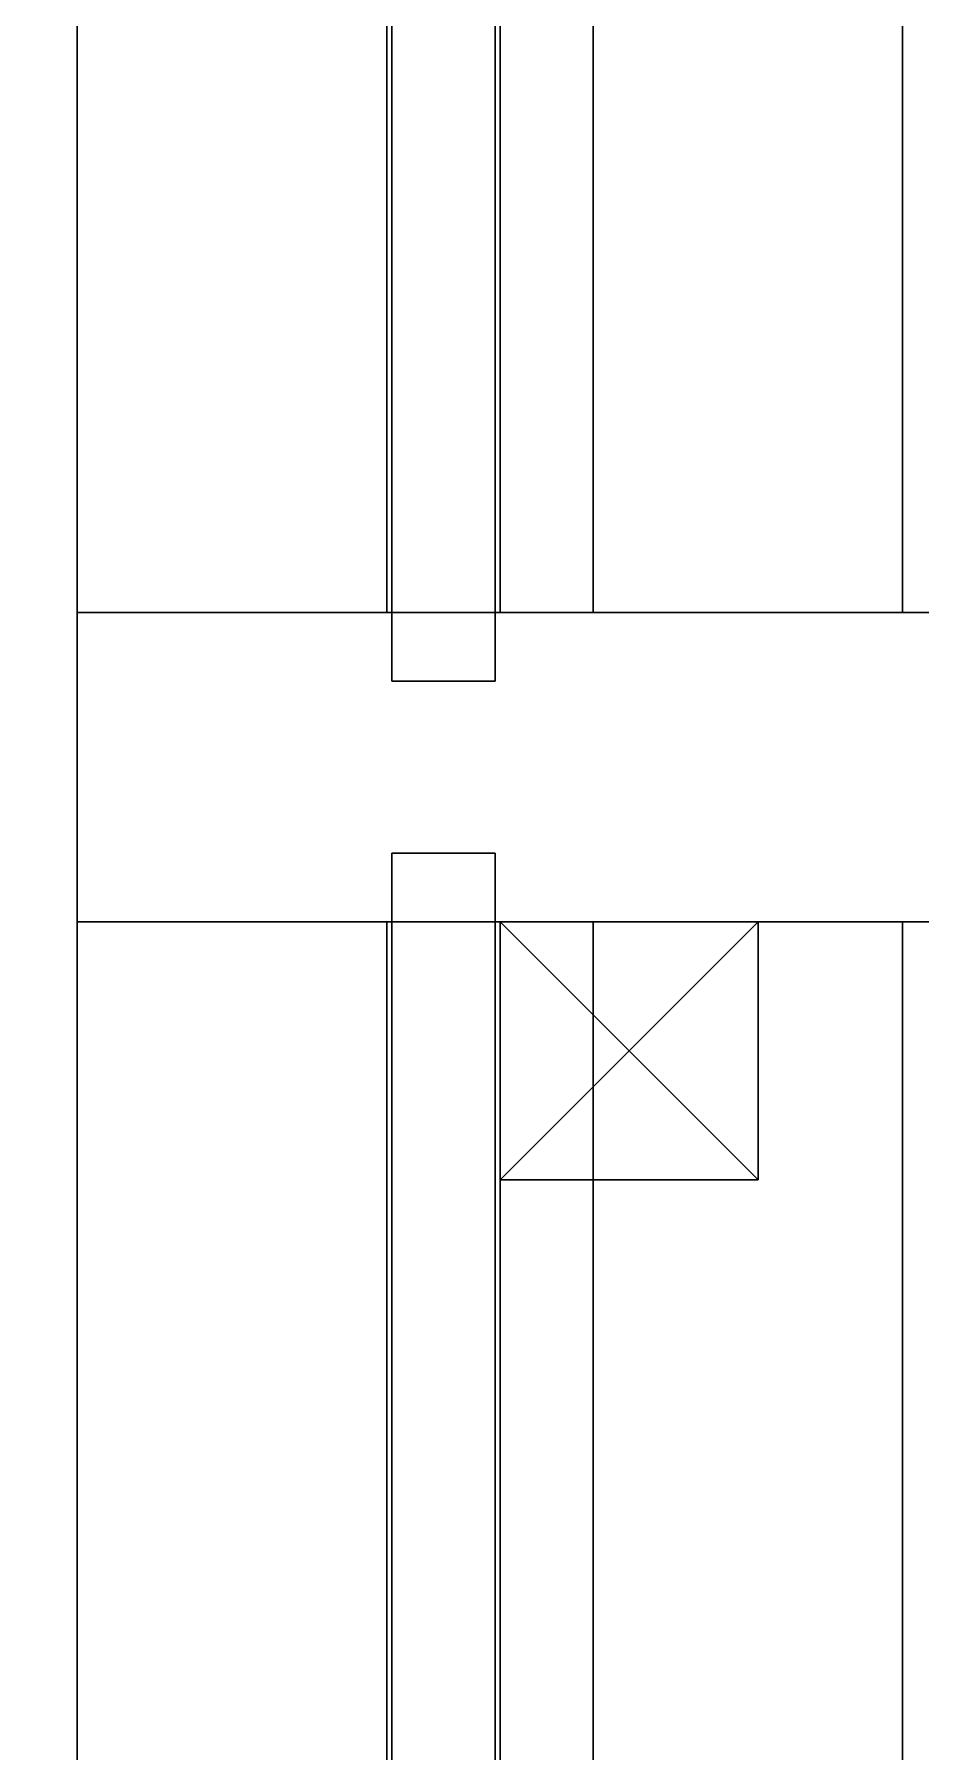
# Model space of a CAD drawing. Extents: x 0 to 4956, y -4930 to 0.
# Drawn here: x 117.5 to 169.1, y -1044.3 to -944.4 of the extents above; entities that cross this region are included whole.
import ezdxf

# ---------------------------------------------------------------- set-up
doc = ezdxf.new("R2010")
doc.units = 0
for name, color, linetype in [('LAYER0', 7, 'CONTINUOUS'), ('LAYER147', 7, 'CONTINUOUS'), ('LAYER150', 7, 'CONTINUOUS'), ('LAYER151', 7, 'CONTINUOUS'), ('LAYER158', 7, 'CONTINUOUS'), ('LAYER159', 7, 'CONTINUOUS'), ('LAYER160', 7, 'CONTINUOUS'), ('LAYER161', 7, 'CONTINUOUS'), ('LAYER165', 7, 'CONTINUOUS'), ('LAYER166', 7, 'CONTINUOUS'), ('LAYER169', 7, 'CONTINUOUS'), ('LAYER170', 7, 'CONTINUOUS'), ('LAYER171', 7, 'CONTINUOUS'), ('LAYER172', 7, 'CONTINUOUS'), ('LAYER174', 7, 'CONTINUOUS'), ('LAYER188', 7, 'CONTINUOUS'), ('LAYER198', 253, 'CONTINUOUS'), ('LAYER199', 253, 'CONTINUOUS'), ('LAYER200', 253, 'CONTINUOUS'), ('LAYER201', 253, 'CONTINUOUS'), ('LAYER258', 7, 'CONTINUOUS'), ('LAYER268', 253, 'CONTINUOUS'), ('LAYER269', 253, 'CONTINUOUS'), ('LAYER270', 253, 'CONTINUOUS'), ('LAYER271', 253, 'CONTINUOUS'), ('LAYER272', 7, 'CONTINUOUS'), ('LAYER286', 7, 'CONTINUOUS'), ('LAYER300', 7, 'CONTINUOUS'), ('LAYER314', 7, 'CONTINUOUS'), ('LAYER324', 253, 'CONTINUOUS'), ('LAYER325', 253, 'CONTINUOUS'), ('LAYER326', 253, 'CONTINUOUS'), ('LAYER327', 253, 'CONTINUOUS'), ('LAYER328', 7, 'CONTINUOUS'), ('LAYER338', 253, 'CONTINUOUS'), ('LAYER339', 253, 'CONTINUOUS'), ('LAYER340', 253, 'CONTINUOUS'), ('LAYER341', 253, 'CONTINUOUS')]:
    doc.layers.add(name, color=color, linetype=linetype)

msp = doc.modelspace()

# ---------------------------------------------------------------- linework, layer by layer
at = {"layer": 'LAYER0', "invisible_edges": 1}
for points in [[(4956, 0), (0, -4930), (0, 0), (4956, 0)], [(4956, -4930, 5), (0, 0, 5), (0, -4930, 5), (4956, -4930, 5)], [(0, 0, 5), (4956, -4930, 5), (4956, 0, 5), (0, 0, 5)], [(0, -4930), (4956, 0), (4956, -4930), (0, -4930)]]:
    msp.add_3dface(points, dxfattribs=at)
at = {"layer": 'LAYER147', "invisible_edges": 1}
for points in [[(120, -978, 2545), (670, -978, 5), (120, -978, 5), (120, -978, 2545)], [(670, -978, 5), (120, -978, 2545), (670, -978, 2545), (670, -978, 5)], [(120, -996, 5), (670, -978, 5), (670, -996, 5), (120, -996, 5)], [(670, -978, 5), (120, -996, 5), (120, -978, 5), (670, -978, 5)], [(120, -978, 2545), (670, -996, 2545), (670, -978, 2545), (120, -978, 2545)], [(670, -996, 2545), (120, -978, 2545), (120, -996, 2545), (670, -996, 2545)], [(120, -996, 5), (120, -978, 2545), (120, -978, 5), (120, -996, 5)], [(120, -978, 2545), (120, -996, 5), (120, -996, 2545), (120, -978, 2545)], [(670, -996, 2545), (120, -996, 5), (670, -996, 5), (670, -996, 2545)], [(120, -996, 5), (670, -996, 2545), (120, -996, 2545), (120, -996, 5)]]:
    msp.add_3dface(points, dxfattribs=at)
at = {"layer": 'LAYER150', "invisible_edges": 1}
for points in [[(120, -996, 85), (670, -1776, 85), (120, -1776, 85), (120, -996, 85)], [(670, -1776, 85), (120, -996, 85), (670, -996, 85), (670, -1776, 85)], [(120, -996, 85), (670, -996, 103), (670, -996, 85), (120, -996, 85)], [(670, -996, 103), (120, -996, 85), (120, -996, 103), (670, -996, 103)], [(120, -1776, 103), (120, -996, 85), (120, -1776, 85), (120, -1776, 103)], [(120, -996, 85), (120, -1776, 103), (120, -996, 103), (120, -996, 85)], [(670, -996, 103), (120, -1776, 103), (670, -1776, 103), (670, -996, 103)], [(120, -1776, 103), (670, -996, 103), (120, -996, 103), (120, -1776, 103)]]:
    msp.add_3dface(points, dxfattribs=at)
at = {"layer": 'LAYER151', "invisible_edges": 1}
for points in [[(120, -588, 85), (670, -978, 85), (120, -978, 85), (120, -588, 85)], [(670, -978, 85), (120, -588, 85), (670, -588, 85), (670, -978, 85)], [(120, -978, 103), (120, -588, 85), (120, -978, 85), (120, -978, 103)], [(120, -588, 85), (120, -978, 103), (120, -588, 103), (120, -588, 85)], [(670, -588, 103), (120, -978, 103), (670, -978, 103), (670, -588, 103)], [(120, -978, 103), (670, -588, 103), (120, -588, 103), (120, -978, 103)], [(120, -978, 103), (670, -978, 85), (670, -978, 103), (120, -978, 103)], [(670, -978, 85), (120, -978, 103), (120, -978, 85), (670, -978, 85)]]:
    msp.add_3dface(points, dxfattribs=at)
at = {"layer": 'LAYER158', "invisible_edges": 1}
for points in [[(150, -996, 85), (150, -1776, 5), (150, -1776, 85), (150, -996, 85)], [(150, -1776, 5), (150, -996, 85), (150, -996, 5), (150, -1776, 5)], [(168, -996, 5), (150, -1776, 5), (150, -996, 5), (168, -996, 5)], [(150, -1776, 5), (168, -996, 5), (168, -1776, 5), (150, -1776, 5)], [(150, -996, 85), (168, -996, 5), (150, -996, 5), (150, -996, 85)], [(168, -996, 5), (150, -996, 85), (168, -996, 85), (168, -996, 5)], [(168, -1776, 85), (150, -996, 85), (150, -1776, 85), (168, -1776, 85)], [(150, -996, 85), (168, -1776, 85), (168, -996, 85), (150, -996, 85)], [(168, -996, 5), (168, -1776, 85), (168, -1776, 5), (168, -996, 5)], [(168, -1776, 85), (168, -996, 5), (168, -996, 85), (168, -1776, 85)]]:
    msp.add_3dface(points, dxfattribs=at)
at = {"layer": 'LAYER159', "invisible_edges": 1}
for points in [[(150, -588, 85), (150, -978, 5), (150, -978, 85), (150, -588, 85)], [(150, -978, 5), (150, -588, 85), (150, -588, 5), (150, -978, 5)], [(168, -588, 5), (150, -978, 5), (150, -588, 5), (168, -588, 5)], [(150, -978, 5), (168, -588, 5), (168, -978, 5), (150, -978, 5)], [(168, -978, 85), (150, -588, 85), (150, -978, 85), (168, -978, 85)], [(150, -588, 85), (168, -978, 85), (168, -588, 85), (150, -588, 85)], [(168, -588, 5), (168, -978, 85), (168, -978, 5), (168, -588, 5)], [(168, -978, 85), (168, -588, 5), (168, -588, 85), (168, -978, 85)], [(168, -978, 85), (150, -978, 5), (168, -978, 5), (168, -978, 85)], [(150, -978, 5), (168, -978, 85), (150, -978, 85), (150, -978, 5)]]:
    msp.add_3dface(points, dxfattribs=at)
at = {"layer": 'LAYER160', "invisible_edges": 1}
for points in [[(120, -978, 2544), (670, -588, 2544), (120, -588, 2544), (120, -978, 2544)], [(670, -588, 2544), (120, -978, 2544), (670, -978, 2544), (670, -588, 2544)], [(120, -588, 2526), (120, -978, 2544), (120, -588, 2544), (120, -588, 2526)], [(120, -978, 2544), (120, -588, 2526), (120, -978, 2526), (120, -978, 2544)], [(670, -978, 2526), (120, -588, 2526), (670, -588, 2526), (670, -978, 2526)], [(120, -588, 2526), (670, -978, 2526), (120, -978, 2526), (120, -588, 2526)], [(120, -978, 2544), (670, -978, 2526), (670, -978, 2544), (120, -978, 2544)], [(670, -978, 2526), (120, -978, 2544), (120, -978, 2526), (670, -978, 2526)]]:
    msp.add_3dface(points, dxfattribs=at)
at = {"layer": 'LAYER161', "invisible_edges": 1}
for points in [[(120, -1776, 2544), (670, -996, 2544), (120, -996, 2544), (120, -1776, 2544)], [(670, -996, 2544), (120, -1776, 2544), (670, -1776, 2544), (670, -996, 2544)], [(120, -996, 2526), (670, -996, 2544), (670, -996, 2526), (120, -996, 2526)], [(670, -996, 2544), (120, -996, 2526), (120, -996, 2544), (670, -996, 2544)], [(120, -996, 2526), (120, -1776, 2544), (120, -996, 2544), (120, -996, 2526)], [(120, -1776, 2544), (120, -996, 2526), (120, -1776, 2526), (120, -1776, 2544)], [(670, -1776, 2526), (120, -996, 2526), (670, -996, 2526), (670, -1776, 2526)], [(120, -996, 2526), (670, -1776, 2526), (120, -1776, 2526), (120, -996, 2526)]]:
    msp.add_3dface(points, dxfattribs=at)
at = {"layer": 'LAYER165', "invisible_edges": 1}
for points in [[(138.3, -992, 99), (144.3, -1780, 99), (138.3, -1780, 99), (138.3, -992, 99)], [(144.3, -1780, 99), (138.3, -992, 99), (144.3, -992, 99), (144.3, -1780, 99)], [(144.3, -992, 2530), (138.3, -1780, 2530), (144.3, -1780, 2530), (144.3, -992, 2530)], [(138.3, -1780, 2530), (144.3, -992, 2530), (138.3, -992, 2530), (138.3, -1780, 2530)], [(138.3, -992, 99), (144.3, -992, 2530), (144.3, -992, 99), (138.3, -992, 99)], [(144.3, -992, 2530), (138.3, -992, 99), (138.3, -992, 2530), (144.3, -992, 2530)], [(138.3, -1780, 2530), (138.3, -992, 99), (138.3, -1780, 99), (138.3, -1780, 2530)], [(138.3, -992, 99), (138.3, -1780, 2530), (138.3, -992, 2530), (138.3, -992, 99)], [(144.3, -992, 2530), (144.3, -1780, 99), (144.3, -992, 99), (144.3, -992, 2530)], [(144.3, -1780, 99), (144.3, -992, 2530), (144.3, -1780, 2530), (144.3, -1780, 99)]]:
    msp.add_3dface(points, dxfattribs=at)
at = {"layer": 'LAYER166', "invisible_edges": 1}
for points in [[(138.3, -584, 99), (144.3, -982, 99), (138.3, -982, 99), (138.3, -584, 99)], [(144.3, -982, 99), (138.3, -584, 99), (144.3, -584, 99), (144.3, -982, 99)], [(144.3, -584, 2530), (138.3, -982, 2530), (144.3, -982, 2530), (144.3, -584, 2530)], [(138.3, -982, 2530), (144.3, -584, 2530), (138.3, -584, 2530), (138.3, -982, 2530)], [(138.3, -982, 2530), (138.3, -584, 99), (138.3, -982, 99), (138.3, -982, 2530)], [(138.3, -584, 99), (138.3, -982, 2530), (138.3, -584, 2530), (138.3, -584, 99)], [(144.3, -584, 2530), (144.3, -982, 99), (144.3, -584, 99), (144.3, -584, 2530)], [(144.3, -982, 99), (144.3, -584, 2530), (144.3, -982, 2530), (144.3, -982, 99)], [(138.3, -982, 2530), (144.3, -982, 99), (144.3, -982, 2530), (138.3, -982, 2530)], [(144.3, -982, 99), (138.3, -982, 2530), (138.3, -982, 99), (144.3, -982, 99)]]:
    msp.add_3dface(points, dxfattribs=at)
at = {"layer": 'LAYER169', "invisible_edges": 1}
for points in [[(120, -996, 1374.5), (120, -1776, 1254.5), (120, -1776, 1374.5), (120, -996, 1374.5)], [(120, -1776, 1254.5), (120, -996, 1374.5), (120, -996, 1254.5), (120, -1776, 1254.5)], [(138, -996, 1254.5), (120, -1776, 1254.5), (120, -996, 1254.5), (138, -996, 1254.5)], [(120, -1776, 1254.5), (138, -996, 1254.5), (138, -1776, 1254.5), (120, -1776, 1254.5)], [(120, -996, 1374.5), (138, -996, 1254.5), (120, -996, 1254.5), (120, -996, 1374.5)], [(138, -996, 1254.5), (120, -996, 1374.5), (138, -996, 1374.5), (138, -996, 1254.5)], [(138, -1776, 1374.5), (120, -996, 1374.5), (120, -1776, 1374.5), (138, -1776, 1374.5)], [(120, -996, 1374.5), (138, -1776, 1374.5), (138, -996, 1374.5), (120, -996, 1374.5)], [(138, -996, 1254.5), (138, -1776, 1374.5), (138, -1776, 1254.5), (138, -996, 1254.5)], [(138, -1776, 1374.5), (138, -996, 1254.5), (138, -996, 1374.5), (138, -1776, 1374.5)]]:
    msp.add_3dface(points, dxfattribs=at)
at = {"layer": 'LAYER170', "invisible_edges": 1}
for points in [[(120, -588, 1374.5), (120, -978, 1254.5), (120, -978, 1374.5), (120, -588, 1374.5)], [(120, -978, 1254.5), (120, -588, 1374.5), (120, -588, 1254.5), (120, -978, 1254.5)], [(138, -588, 1254.5), (120, -978, 1254.5), (120, -588, 1254.5), (138, -588, 1254.5)], [(120, -978, 1254.5), (138, -588, 1254.5), (138, -978, 1254.5), (120, -978, 1254.5)], [(138, -978, 1374.5), (120, -588, 1374.5), (120, -978, 1374.5), (138, -978, 1374.5)], [(120, -588, 1374.5), (138, -978, 1374.5), (138, -588, 1374.5), (120, -588, 1374.5)], [(138, -588, 1254.5), (138, -978, 1374.5), (138, -978, 1254.5), (138, -588, 1254.5)], [(138, -978, 1374.5), (138, -588, 1254.5), (138, -588, 1374.5), (138, -978, 1374.5)], [(138, -978, 1374.5), (120, -978, 1254.5), (138, -978, 1254.5), (138, -978, 1374.5)], [(120, -978, 1254.5), (138, -978, 1374.5), (120, -978, 1374.5), (120, -978, 1254.5)]]:
    msp.add_3dface(points, dxfattribs=at)
at = {"layer": 'LAYER171', "invisible_edges": 1}
for points in [[(144.6, -1776, 1989), (610, -996, 1989), (144.6, -996, 1989), (144.6, -1776, 1989)], [(610, -996, 1989), (144.6, -1776, 1989), (610, -1776, 1989), (610, -996, 1989)], [(144.6, -996, 1971), (610, -996, 1989), (610, -996, 1971), (144.6, -996, 1971)], [(610, -996, 1989), (144.6, -996, 1971), (144.6, -996, 1989), (610, -996, 1989)], [(144.6, -996, 1971), (144.6, -1776, 1989), (144.6, -996, 1989), (144.6, -996, 1971)], [(144.6, -1776, 1989), (144.6, -996, 1971), (144.6, -1776, 1971), (144.6, -1776, 1989)], [(610, -1776, 1971), (144.6, -996, 1971), (610, -996, 1971), (610, -1776, 1971)], [(144.6, -996, 1971), (610, -1776, 1971), (144.6, -1776, 1971), (144.6, -996, 1971)]]:
    msp.add_3dface(points, dxfattribs=at)
at = {"layer": 'LAYER172', "invisible_edges": 1}
for points in [[(144.6, -978, 1989), (610, -588, 1989), (144.6, -588, 1989), (144.6, -978, 1989)], [(610, -588, 1989), (144.6, -978, 1989), (610, -978, 1989), (610, -588, 1989)], [(144.6, -588, 1971), (144.6, -978, 1989), (144.6, -588, 1989), (144.6, -588, 1971)], [(144.6, -978, 1989), (144.6, -588, 1971), (144.6, -978, 1971), (144.6, -978, 1989)], [(610, -978, 1971), (144.6, -588, 1971), (610, -588, 1971), (610, -978, 1971)], [(144.6, -588, 1971), (610, -978, 1971), (144.6, -978, 1971), (144.6, -588, 1971)], [(144.6, -978, 1989), (610, -978, 1971), (610, -978, 1989), (144.6, -978, 1989)], [(610, -978, 1971), (144.6, -978, 1989), (144.6, -978, 1971), (610, -978, 1971)]]:
    msp.add_3dface(points, dxfattribs=at)
at = {"layer": 'LAYER174', "invisible_edges": 1}
for points in [[(144.6, -978, 871), (610, -588, 871), (144.6, -588, 871), (144.6, -978, 871)], [(610, -588, 871), (144.6, -978, 871), (610, -978, 871), (610, -588, 871)], [(144.6, -588, 853), (144.6, -978, 871), (144.6, -588, 871), (144.6, -588, 853)], [(144.6, -978, 871), (144.6, -588, 853), (144.6, -978, 853), (144.6, -978, 871)], [(610, -978, 853), (144.6, -588, 853), (610, -588, 853), (610, -978, 853)], [(144.6, -588, 853), (610, -978, 853), (144.6, -978, 853), (144.6, -588, 853)], [(144.6, -978, 871), (610, -978, 853), (610, -978, 871), (144.6, -978, 871)], [(610, -978, 853), (144.6, -978, 871), (144.6, -978, 853), (610, -978, 853)]]:
    msp.add_3dface(points, dxfattribs=at)
at = {"layer": 'LAYER188', "invisible_edges": 1}
for points in [[(144.6, -1776, 871), (610, -996, 871), (144.6, -996, 871), (144.6, -1776, 871)], [(610, -996, 871), (144.6, -1776, 871), (610, -1776, 871), (610, -996, 871)], [(144.6, -996, 853), (610, -996, 871), (610, -996, 853), (144.6, -996, 853)], [(610, -996, 871), (144.6, -996, 853), (144.6, -996, 871), (610, -996, 871)], [(144.6, -996, 853), (144.6, -1776, 871), (144.6, -996, 871), (144.6, -996, 853)], [(144.6, -1776, 871), (144.6, -996, 853), (144.6, -1776, 853), (144.6, -1776, 871)], [(610, -1776, 853), (144.6, -996, 853), (610, -996, 853), (610, -1776, 853)], [(144.6, -996, 853), (610, -1776, 853), (144.6, -1776, 853), (144.6, -996, 853)]]:
    msp.add_3dface(points, dxfattribs=at)
at = {"layer": 'LAYER198'}
for points in [[(159.6, -996, 871), (159.6, -996, 856), (144.6, -996, 871), (159.6, -996, 871)], [(144.6, -996, 871), (159.6, -996, 856), (144.6, -996, 856), (144.6, -996, 871)], [(144.6, -996, 871), (144.6, -996, 856), (144.6, -1011, 871), (144.6, -996, 871)], [(144.6, -1011, 871), (144.6, -996, 856), (144.6, -1011, 856), (144.6, -1011, 871)], [(159.6, -996, 871), (144.6, -996, 871), (159.6, -1011, 871), (159.6, -996, 871)], [(159.6, -1011, 871), (144.6, -996, 871), (144.6, -1011, 871), (159.6, -1011, 871)], [(159.6, -1011, 856), (144.6, -1011, 856), (159.6, -996, 856), (159.6, -1011, 856)], [(159.6, -996, 856), (144.6, -1011, 856), (144.6, -996, 856), (159.6, -996, 856)], [(159.6, -1011, 871), (159.6, -1011, 856), (159.6, -996, 871), (159.6, -1011, 871)], [(159.6, -996, 871), (159.6, -1011, 856), (159.6, -996, 856), (159.6, -996, 871)], [(159.6, -1011, 871), (144.6, -1011, 871), (159.6, -1011, 856), (159.6, -1011, 871)], [(159.6, -1011, 856), (144.6, -1011, 871), (144.6, -1011, 856), (159.6, -1011, 856)]]:
    msp.add_3dface(points, dxfattribs=at)
at = {"layer": 'LAYER199'}
for points in [[(159.6, -996, 871), (159.6, -996, 856), (144.6, -996, 871), (159.6, -996, 871)], [(144.6, -996, 871), (159.6, -996, 856), (144.6, -996, 856), (144.6, -996, 871)], [(144.6, -996, 871), (144.6, -996, 856), (144.6, -1011, 871), (144.6, -996, 871)], [(144.6, -1011, 871), (144.6, -996, 856), (144.6, -1011, 856), (144.6, -1011, 871)], [(159.6, -996, 871), (144.6, -996, 871), (159.6, -1011, 871), (159.6, -996, 871)], [(159.6, -1011, 871), (144.6, -996, 871), (144.6, -1011, 871), (159.6, -1011, 871)], [(159.6, -1011, 856), (144.6, -1011, 856), (159.6, -996, 856), (159.6, -1011, 856)], [(159.6, -996, 856), (144.6, -1011, 856), (144.6, -996, 856), (159.6, -996, 856)], [(159.6, -1011, 871), (159.6, -1011, 856), (159.6, -996, 871), (159.6, -1011, 871)], [(159.6, -996, 871), (159.6, -1011, 856), (159.6, -996, 856), (159.6, -996, 871)], [(159.6, -1011, 871), (144.6, -1011, 871), (159.6, -1011, 856), (159.6, -1011, 871)], [(159.6, -1011, 856), (144.6, -1011, 871), (144.6, -1011, 856), (159.6, -1011, 856)]]:
    msp.add_3dface(points, dxfattribs=at)
at = {"layer": 'LAYER200'}
for points in [[(159.6, -996, 871), (159.6, -996, 856), (144.6, -996, 871), (159.6, -996, 871)], [(144.6, -996, 871), (159.6, -996, 856), (144.6, -996, 856), (144.6, -996, 871)], [(144.6, -996, 871), (144.6, -996, 856), (144.6, -1011, 871), (144.6, -996, 871)], [(144.6, -1011, 871), (144.6, -996, 856), (144.6, -1011, 856), (144.6, -1011, 871)], [(159.6, -996, 871), (144.6, -996, 871), (159.6, -1011, 871), (159.6, -996, 871)], [(159.6, -1011, 871), (144.6, -996, 871), (144.6, -1011, 871), (159.6, -1011, 871)], [(159.6, -1011, 856), (144.6, -1011, 856), (159.6, -996, 856), (159.6, -1011, 856)], [(159.6, -996, 856), (144.6, -1011, 856), (144.6, -996, 856), (159.6, -996, 856)], [(159.6, -1011, 871), (159.6, -1011, 856), (159.6, -996, 871), (159.6, -1011, 871)], [(159.6, -996, 871), (159.6, -1011, 856), (159.6, -996, 856), (159.6, -996, 871)], [(159.6, -1011, 871), (144.6, -1011, 871), (159.6, -1011, 856), (159.6, -1011, 871)], [(159.6, -1011, 856), (144.6, -1011, 871), (144.6, -1011, 856), (159.6, -1011, 856)]]:
    msp.add_3dface(points, dxfattribs=at)
at = {"layer": 'LAYER201'}
for points in [[(159.6, -996, 871), (159.6, -996, 856), (144.6, -996, 871), (159.6, -996, 871)], [(144.6, -996, 871), (159.6, -996, 856), (144.6, -996, 856), (144.6, -996, 871)], [(144.6, -996, 871), (144.6, -996, 856), (144.6, -1011, 871), (144.6, -996, 871)], [(144.6, -1011, 871), (144.6, -996, 856), (144.6, -1011, 856), (144.6, -1011, 871)], [(159.6, -996, 871), (144.6, -996, 871), (159.6, -1011, 871), (159.6, -996, 871)], [(159.6, -1011, 871), (144.6, -996, 871), (144.6, -1011, 871), (159.6, -1011, 871)], [(159.6, -1011, 856), (144.6, -1011, 856), (159.6, -996, 856), (159.6, -1011, 856)], [(159.6, -996, 856), (144.6, -1011, 856), (144.6, -996, 856), (159.6, -996, 856)], [(159.6, -1011, 871), (159.6, -1011, 856), (159.6, -996, 871), (159.6, -1011, 871)], [(159.6, -996, 871), (159.6, -1011, 856), (159.6, -996, 856), (159.6, -996, 871)], [(159.6, -1011, 871), (144.6, -1011, 871), (159.6, -1011, 856), (159.6, -1011, 871)], [(159.6, -1011, 856), (144.6, -1011, 871), (144.6, -1011, 856), (159.6, -1011, 856)]]:
    msp.add_3dface(points, dxfattribs=at)
at = {"layer": 'LAYER258', "invisible_edges": 1}
for points in [[(144.6, -1776, 487), (610, -996, 487), (144.6, -996, 487), (144.6, -1776, 487)], [(610, -996, 487), (144.6, -1776, 487), (610, -1776, 487), (610, -996, 487)], [(144.6, -996, 469), (610, -996, 487), (610, -996, 469), (144.6, -996, 469)], [(610, -996, 487), (144.6, -996, 469), (144.6, -996, 487), (610, -996, 487)], [(144.6, -996, 469), (144.6, -1776, 487), (144.6, -996, 487), (144.6, -996, 469)], [(144.6, -1776, 487), (144.6, -996, 469), (144.6, -1776, 469), (144.6, -1776, 487)], [(610, -1776, 469), (144.6, -996, 469), (610, -996, 469), (610, -1776, 469)], [(144.6, -996, 469), (610, -1776, 469), (144.6, -1776, 469), (144.6, -996, 469)]]:
    msp.add_3dface(points, dxfattribs=at)
at = {"layer": 'LAYER268'}
for points in [[(159.6, -996, 487), (159.6, -996, 472), (144.6, -996, 487), (159.6, -996, 487)], [(144.6, -996, 487), (159.6, -996, 472), (144.6, -996, 472), (144.6, -996, 487)], [(144.6, -996, 487), (144.6, -996, 472), (144.6, -1011, 487), (144.6, -996, 487)], [(144.6, -1011, 487), (144.6, -996, 472), (144.6, -1011, 472), (144.6, -1011, 487)], [(159.6, -996, 487), (144.6, -996, 487), (159.6, -1011, 487), (159.6, -996, 487)], [(159.6, -1011, 487), (144.6, -996, 487), (144.6, -1011, 487), (159.6, -1011, 487)], [(159.6, -1011, 472), (144.6, -1011, 472), (159.6, -996, 472), (159.6, -1011, 472)], [(159.6, -996, 472), (144.6, -1011, 472), (144.6, -996, 472), (159.6, -996, 472)], [(159.6, -1011, 487), (159.6, -1011, 472), (159.6, -996, 487), (159.6, -1011, 487)], [(159.6, -996, 487), (159.6, -1011, 472), (159.6, -996, 472), (159.6, -996, 487)], [(159.6, -1011, 487), (144.6, -1011, 487), (159.6, -1011, 472), (159.6, -1011, 487)], [(159.6, -1011, 472), (144.6, -1011, 487), (144.6, -1011, 472), (159.6, -1011, 472)]]:
    msp.add_3dface(points, dxfattribs=at)
at = {"layer": 'LAYER269'}
for points in [[(159.6, -996, 487), (159.6, -996, 472), (144.6, -996, 487), (159.6, -996, 487)], [(144.6, -996, 487), (159.6, -996, 472), (144.6, -996, 472), (144.6, -996, 487)], [(144.6, -996, 487), (144.6, -996, 472), (144.6, -1011, 487), (144.6, -996, 487)], [(144.6, -1011, 487), (144.6, -996, 472), (144.6, -1011, 472), (144.6, -1011, 487)], [(159.6, -996, 487), (144.6, -996, 487), (159.6, -1011, 487), (159.6, -996, 487)], [(159.6, -1011, 487), (144.6, -996, 487), (144.6, -1011, 487), (159.6, -1011, 487)], [(159.6, -1011, 472), (144.6, -1011, 472), (159.6, -996, 472), (159.6, -1011, 472)], [(159.6, -996, 472), (144.6, -1011, 472), (144.6, -996, 472), (159.6, -996, 472)], [(159.6, -1011, 487), (159.6, -1011, 472), (159.6, -996, 487), (159.6, -1011, 487)], [(159.6, -996, 487), (159.6, -1011, 472), (159.6, -996, 472), (159.6, -996, 487)], [(159.6, -1011, 487), (144.6, -1011, 487), (159.6, -1011, 472), (159.6, -1011, 487)], [(159.6, -1011, 472), (144.6, -1011, 487), (144.6, -1011, 472), (159.6, -1011, 472)]]:
    msp.add_3dface(points, dxfattribs=at)
at = {"layer": 'LAYER270'}
for points in [[(159.6, -996, 487), (159.6, -996, 472), (144.6, -996, 487), (159.6, -996, 487)], [(144.6, -996, 487), (159.6, -996, 472), (144.6, -996, 472), (144.6, -996, 487)], [(144.6, -996, 487), (144.6, -996, 472), (144.6, -1011, 487), (144.6, -996, 487)], [(144.6, -1011, 487), (144.6, -996, 472), (144.6, -1011, 472), (144.6, -1011, 487)], [(159.6, -996, 487), (144.6, -996, 487), (159.6, -1011, 487), (159.6, -996, 487)], [(159.6, -1011, 487), (144.6, -996, 487), (144.6, -1011, 487), (159.6, -1011, 487)], [(159.6, -1011, 472), (144.6, -1011, 472), (159.6, -996, 472), (159.6, -1011, 472)], [(159.6, -996, 472), (144.6, -1011, 472), (144.6, -996, 472), (159.6, -996, 472)], [(159.6, -1011, 487), (159.6, -1011, 472), (159.6, -996, 487), (159.6, -1011, 487)], [(159.6, -996, 487), (159.6, -1011, 472), (159.6, -996, 472), (159.6, -996, 487)], [(159.6, -1011, 487), (144.6, -1011, 487), (159.6, -1011, 472), (159.6, -1011, 487)], [(159.6, -1011, 472), (144.6, -1011, 487), (144.6, -1011, 472), (159.6, -1011, 472)]]:
    msp.add_3dface(points, dxfattribs=at)
at = {"layer": 'LAYER271'}
for points in [[(159.6, -996, 487), (159.6, -996, 472), (144.6, -996, 487), (159.6, -996, 487)], [(144.6, -996, 487), (159.6, -996, 472), (144.6, -996, 472), (144.6, -996, 487)], [(144.6, -996, 487), (144.6, -996, 472), (144.6, -1011, 487), (144.6, -996, 487)], [(144.6, -1011, 487), (144.6, -996, 472), (144.6, -1011, 472), (144.6, -1011, 487)], [(159.6, -996, 487), (144.6, -996, 487), (159.6, -1011, 487), (159.6, -996, 487)], [(159.6, -1011, 487), (144.6, -996, 487), (144.6, -1011, 487), (159.6, -1011, 487)], [(159.6, -1011, 472), (144.6, -1011, 472), (159.6, -996, 472), (159.6, -1011, 472)], [(159.6, -996, 472), (144.6, -1011, 472), (144.6, -996, 472), (159.6, -996, 472)], [(159.6, -1011, 487), (159.6, -1011, 472), (159.6, -996, 487), (159.6, -1011, 487)], [(159.6, -996, 487), (159.6, -1011, 472), (159.6, -996, 472), (159.6, -996, 487)], [(159.6, -1011, 487), (144.6, -1011, 487), (159.6, -1011, 472), (159.6, -1011, 487)], [(159.6, -1011, 472), (144.6, -1011, 487), (144.6, -1011, 472), (159.6, -1011, 472)]]:
    msp.add_3dface(points, dxfattribs=at)
at = {"layer": 'LAYER272', "invisible_edges": 1}
for points in [[(144.6, -978, 487), (610, -588, 487), (144.6, -588, 487), (144.6, -978, 487)], [(610, -588, 487), (144.6, -978, 487), (610, -978, 487), (610, -588, 487)], [(144.6, -588, 469), (144.6, -978, 487), (144.6, -588, 487), (144.6, -588, 469)], [(144.6, -978, 487), (144.6, -588, 469), (144.6, -978, 469), (144.6, -978, 487)], [(610, -978, 469), (144.6, -588, 469), (610, -588, 469), (610, -978, 469)], [(144.6, -588, 469), (610, -978, 469), (144.6, -978, 469), (144.6, -588, 469)], [(144.6, -978, 487), (610, -978, 469), (610, -978, 487), (144.6, -978, 487)], [(610, -978, 469), (144.6, -978, 487), (144.6, -978, 469), (610, -978, 469)]]:
    msp.add_3dface(points, dxfattribs=at)
at = {"layer": 'LAYER286', "invisible_edges": 1}
for points in [[(144.6, -978, 1245), (610, -588, 1245), (144.6, -588, 1245), (144.6, -978, 1245)], [(610, -588, 1245), (144.6, -978, 1245), (610, -978, 1245), (610, -588, 1245)], [(144.6, -588, 1227), (144.6, -978, 1245), (144.6, -588, 1245), (144.6, -588, 1227)], [(144.6, -978, 1245), (144.6, -588, 1227), (144.6, -978, 1227), (144.6, -978, 1245)], [(610, -978, 1227), (144.6, -588, 1227), (610, -588, 1227), (610, -978, 1227)], [(144.6, -588, 1227), (610, -978, 1227), (144.6, -978, 1227), (144.6, -588, 1227)], [(144.6, -978, 1245), (610, -978, 1227), (610, -978, 1245), (144.6, -978, 1245)], [(610, -978, 1227), (144.6, -978, 1245), (144.6, -978, 1227), (610, -978, 1227)]]:
    msp.add_3dface(points, dxfattribs=at)
at = {"layer": 'LAYER300', "invisible_edges": 1}
for points in [[(144.6, -978, 1617), (610, -588, 1617), (144.6, -588, 1617), (144.6, -978, 1617)], [(610, -588, 1617), (144.6, -978, 1617), (610, -978, 1617), (610, -588, 1617)], [(144.6, -588, 1599), (144.6, -978, 1617), (144.6, -588, 1617), (144.6, -588, 1599)], [(144.6, -978, 1617), (144.6, -588, 1599), (144.6, -978, 1599), (144.6, -978, 1617)], [(610, -978, 1599), (144.6, -588, 1599), (610, -588, 1599), (610, -978, 1599)], [(144.6, -588, 1599), (610, -978, 1599), (144.6, -978, 1599), (144.6, -588, 1599)], [(144.6, -978, 1617), (610, -978, 1599), (610, -978, 1617), (144.6, -978, 1617)], [(610, -978, 1599), (144.6, -978, 1617), (144.6, -978, 1599), (610, -978, 1599)]]:
    msp.add_3dface(points, dxfattribs=at)
at = {"layer": 'LAYER314', "invisible_edges": 1}
for points in [[(144.6, -1776, 1245), (610, -996, 1245), (144.6, -996, 1245), (144.6, -1776, 1245)], [(610, -996, 1245), (144.6, -1776, 1245), (610, -1776, 1245), (610, -996, 1245)], [(144.6, -996, 1227), (610, -996, 1245), (610, -996, 1227), (144.6, -996, 1227)], [(610, -996, 1245), (144.6, -996, 1227), (144.6, -996, 1245), (610, -996, 1245)], [(144.6, -996, 1227), (144.6, -1776, 1245), (144.6, -996, 1245), (144.6, -996, 1227)], [(144.6, -1776, 1245), (144.6, -996, 1227), (144.6, -1776, 1227), (144.6, -1776, 1245)], [(610, -1776, 1227), (144.6, -996, 1227), (610, -996, 1227), (610, -1776, 1227)], [(144.6, -996, 1227), (610, -1776, 1227), (144.6, -1776, 1227), (144.6, -996, 1227)]]:
    msp.add_3dface(points, dxfattribs=at)
at = {"layer": 'LAYER324'}
for points in [[(159.6, -996, 1245), (159.6, -996, 1230), (144.6, -996, 1245), (159.6, -996, 1245)], [(144.6, -996, 1245), (159.6, -996, 1230), (144.6, -996, 1230), (144.6, -996, 1245)], [(144.6, -996, 1245), (144.6, -996, 1230), (144.6, -1011, 1245), (144.6, -996, 1245)], [(144.6, -1011, 1245), (144.6, -996, 1230), (144.6, -1011, 1230), (144.6, -1011, 1245)], [(159.6, -996, 1245), (144.6, -996, 1245), (159.6, -1011, 1245), (159.6, -996, 1245)], [(159.6, -1011, 1245), (144.6, -996, 1245), (144.6, -1011, 1245), (159.6, -1011, 1245)], [(159.6, -1011, 1230), (144.6, -1011, 1230), (159.6, -996, 1230), (159.6, -1011, 1230)], [(159.6, -996, 1230), (144.6, -1011, 1230), (144.6, -996, 1230), (159.6, -996, 1230)], [(159.6, -1011, 1245), (159.6, -1011, 1230), (159.6, -996, 1245), (159.6, -1011, 1245)], [(159.6, -996, 1245), (159.6, -1011, 1230), (159.6, -996, 1230), (159.6, -996, 1245)], [(159.6, -1011, 1245), (144.6, -1011, 1245), (159.6, -1011, 1230), (159.6, -1011, 1245)], [(159.6, -1011, 1230), (144.6, -1011, 1245), (144.6, -1011, 1230), (159.6, -1011, 1230)]]:
    msp.add_3dface(points, dxfattribs=at)
at = {"layer": 'LAYER325'}
for points in [[(159.6, -996, 1245), (159.6, -996, 1230), (144.6, -996, 1245), (159.6, -996, 1245)], [(144.6, -996, 1245), (159.6, -996, 1230), (144.6, -996, 1230), (144.6, -996, 1245)], [(144.6, -996, 1245), (144.6, -996, 1230), (144.6, -1011, 1245), (144.6, -996, 1245)], [(144.6, -1011, 1245), (144.6, -996, 1230), (144.6, -1011, 1230), (144.6, -1011, 1245)], [(159.6, -996, 1245), (144.6, -996, 1245), (159.6, -1011, 1245), (159.6, -996, 1245)], [(159.6, -1011, 1245), (144.6, -996, 1245), (144.6, -1011, 1245), (159.6, -1011, 1245)], [(159.6, -1011, 1230), (144.6, -1011, 1230), (159.6, -996, 1230), (159.6, -1011, 1230)], [(159.6, -996, 1230), (144.6, -1011, 1230), (144.6, -996, 1230), (159.6, -996, 1230)], [(159.6, -1011, 1245), (159.6, -1011, 1230), (159.6, -996, 1245), (159.6, -1011, 1245)], [(159.6, -996, 1245), (159.6, -1011, 1230), (159.6, -996, 1230), (159.6, -996, 1245)], [(159.6, -1011, 1245), (144.6, -1011, 1245), (159.6, -1011, 1230), (159.6, -1011, 1245)], [(159.6, -1011, 1230), (144.6, -1011, 1245), (144.6, -1011, 1230), (159.6, -1011, 1230)]]:
    msp.add_3dface(points, dxfattribs=at)
at = {"layer": 'LAYER326'}
for points in [[(159.6, -996, 1245), (159.6, -996, 1230), (144.6, -996, 1245), (159.6, -996, 1245)], [(144.6, -996, 1245), (159.6, -996, 1230), (144.6, -996, 1230), (144.6, -996, 1245)], [(144.6, -996, 1245), (144.6, -996, 1230), (144.6, -1011, 1245), (144.6, -996, 1245)], [(144.6, -1011, 1245), (144.6, -996, 1230), (144.6, -1011, 1230), (144.6, -1011, 1245)], [(159.6, -996, 1245), (144.6, -996, 1245), (159.6, -1011, 1245), (159.6, -996, 1245)], [(159.6, -1011, 1245), (144.6, -996, 1245), (144.6, -1011, 1245), (159.6, -1011, 1245)], [(159.6, -1011, 1230), (144.6, -1011, 1230), (159.6, -996, 1230), (159.6, -1011, 1230)], [(159.6, -996, 1230), (144.6, -1011, 1230), (144.6, -996, 1230), (159.6, -996, 1230)], [(159.6, -1011, 1245), (159.6, -1011, 1230), (159.6, -996, 1245), (159.6, -1011, 1245)], [(159.6, -996, 1245), (159.6, -1011, 1230), (159.6, -996, 1230), (159.6, -996, 1245)], [(159.6, -1011, 1245), (144.6, -1011, 1245), (159.6, -1011, 1230), (159.6, -1011, 1245)], [(159.6, -1011, 1230), (144.6, -1011, 1245), (144.6, -1011, 1230), (159.6, -1011, 1230)]]:
    msp.add_3dface(points, dxfattribs=at)
at = {"layer": 'LAYER327'}
for points in [[(159.6, -996, 1245), (159.6, -996, 1230), (144.6, -996, 1245), (159.6, -996, 1245)], [(144.6, -996, 1245), (159.6, -996, 1230), (144.6, -996, 1230), (144.6, -996, 1245)], [(144.6, -996, 1245), (144.6, -996, 1230), (144.6, -1011, 1245), (144.6, -996, 1245)], [(144.6, -1011, 1245), (144.6, -996, 1230), (144.6, -1011, 1230), (144.6, -1011, 1245)], [(159.6, -996, 1245), (144.6, -996, 1245), (159.6, -1011, 1245), (159.6, -996, 1245)], [(159.6, -1011, 1245), (144.6, -996, 1245), (144.6, -1011, 1245), (159.6, -1011, 1245)], [(159.6, -1011, 1230), (144.6, -1011, 1230), (159.6, -996, 1230), (159.6, -1011, 1230)], [(159.6, -996, 1230), (144.6, -1011, 1230), (144.6, -996, 1230), (159.6, -996, 1230)], [(159.6, -1011, 1245), (159.6, -1011, 1230), (159.6, -996, 1245), (159.6, -1011, 1245)], [(159.6, -996, 1245), (159.6, -1011, 1230), (159.6, -996, 1230), (159.6, -996, 1245)], [(159.6, -1011, 1245), (144.6, -1011, 1245), (159.6, -1011, 1230), (159.6, -1011, 1245)], [(159.6, -1011, 1230), (144.6, -1011, 1245), (144.6, -1011, 1230), (159.6, -1011, 1230)]]:
    msp.add_3dface(points, dxfattribs=at)
at = {"layer": 'LAYER328', "invisible_edges": 1}
for points in [[(144.6, -1776, 1617), (610, -996, 1617), (144.6, -996, 1617), (144.6, -1776, 1617)], [(610, -996, 1617), (144.6, -1776, 1617), (610, -1776, 1617), (610, -996, 1617)], [(144.6, -996, 1599), (610, -996, 1617), (610, -996, 1599), (144.6, -996, 1599)], [(610, -996, 1617), (144.6, -996, 1599), (144.6, -996, 1617), (610, -996, 1617)], [(144.6, -996, 1599), (144.6, -1776, 1617), (144.6, -996, 1617), (144.6, -996, 1599)], [(144.6, -1776, 1617), (144.6, -996, 1599), (144.6, -1776, 1599), (144.6, -1776, 1617)], [(610, -1776, 1599), (144.6, -996, 1599), (610, -996, 1599), (610, -1776, 1599)], [(144.6, -996, 1599), (610, -1776, 1599), (144.6, -1776, 1599), (144.6, -996, 1599)]]:
    msp.add_3dface(points, dxfattribs=at)
at = {"layer": 'LAYER338'}
for points in [[(159.6, -996, 1617), (159.6, -996, 1602), (144.6, -996, 1617), (159.6, -996, 1617)], [(144.6, -996, 1617), (159.6, -996, 1602), (144.6, -996, 1602), (144.6, -996, 1617)], [(144.6, -996, 1617), (144.6, -996, 1602), (144.6, -1011, 1617), (144.6, -996, 1617)], [(144.6, -1011, 1617), (144.6, -996, 1602), (144.6, -1011, 1602), (144.6, -1011, 1617)], [(159.6, -996, 1617), (144.6, -996, 1617), (159.6, -1011, 1617), (159.6, -996, 1617)], [(159.6, -1011, 1617), (144.6, -996, 1617), (144.6, -1011, 1617), (159.6, -1011, 1617)], [(159.6, -1011, 1602), (144.6, -1011, 1602), (159.6, -996, 1602), (159.6, -1011, 1602)], [(159.6, -996, 1602), (144.6, -1011, 1602), (144.6, -996, 1602), (159.6, -996, 1602)], [(159.6, -1011, 1617), (159.6, -1011, 1602), (159.6, -996, 1617), (159.6, -1011, 1617)], [(159.6, -996, 1617), (159.6, -1011, 1602), (159.6, -996, 1602), (159.6, -996, 1617)], [(159.6, -1011, 1617), (144.6, -1011, 1617), (159.6, -1011, 1602), (159.6, -1011, 1617)], [(159.6, -1011, 1602), (144.6, -1011, 1617), (144.6, -1011, 1602), (159.6, -1011, 1602)]]:
    msp.add_3dface(points, dxfattribs=at)
at = {"layer": 'LAYER339'}
for points in [[(159.6, -996, 1617), (159.6, -996, 1602), (144.6, -996, 1617), (159.6, -996, 1617)], [(144.6, -996, 1617), (159.6, -996, 1602), (144.6, -996, 1602), (144.6, -996, 1617)], [(144.6, -996, 1617), (144.6, -996, 1602), (144.6, -1011, 1617), (144.6, -996, 1617)], [(144.6, -1011, 1617), (144.6, -996, 1602), (144.6, -1011, 1602), (144.6, -1011, 1617)], [(159.6, -996, 1617), (144.6, -996, 1617), (159.6, -1011, 1617), (159.6, -996, 1617)], [(159.6, -1011, 1617), (144.6, -996, 1617), (144.6, -1011, 1617), (159.6, -1011, 1617)], [(159.6, -1011, 1602), (144.6, -1011, 1602), (159.6, -996, 1602), (159.6, -1011, 1602)], [(159.6, -996, 1602), (144.6, -1011, 1602), (144.6, -996, 1602), (159.6, -996, 1602)], [(159.6, -1011, 1617), (159.6, -1011, 1602), (159.6, -996, 1617), (159.6, -1011, 1617)], [(159.6, -996, 1617), (159.6, -1011, 1602), (159.6, -996, 1602), (159.6, -996, 1617)], [(159.6, -1011, 1617), (144.6, -1011, 1617), (159.6, -1011, 1602), (159.6, -1011, 1617)], [(159.6, -1011, 1602), (144.6, -1011, 1617), (144.6, -1011, 1602), (159.6, -1011, 1602)]]:
    msp.add_3dface(points, dxfattribs=at)
at = {"layer": 'LAYER340'}
for points in [[(159.6, -996, 1617), (159.6, -996, 1602), (144.6, -996, 1617), (159.6, -996, 1617)], [(144.6, -996, 1617), (159.6, -996, 1602), (144.6, -996, 1602), (144.6, -996, 1617)], [(144.6, -996, 1617), (144.6, -996, 1602), (144.6, -1011, 1617), (144.6, -996, 1617)], [(144.6, -1011, 1617), (144.6, -996, 1602), (144.6, -1011, 1602), (144.6, -1011, 1617)], [(159.6, -996, 1617), (144.6, -996, 1617), (159.6, -1011, 1617), (159.6, -996, 1617)], [(159.6, -1011, 1617), (144.6, -996, 1617), (144.6, -1011, 1617), (159.6, -1011, 1617)], [(159.6, -1011, 1602), (144.6, -1011, 1602), (159.6, -996, 1602), (159.6, -1011, 1602)], [(159.6, -996, 1602), (144.6, -1011, 1602), (144.6, -996, 1602), (159.6, -996, 1602)], [(159.6, -1011, 1617), (159.6, -1011, 1602), (159.6, -996, 1617), (159.6, -1011, 1617)], [(159.6, -996, 1617), (159.6, -1011, 1602), (159.6, -996, 1602), (159.6, -996, 1617)], [(159.6, -1011, 1617), (144.6, -1011, 1617), (159.6, -1011, 1602), (159.6, -1011, 1617)], [(159.6, -1011, 1602), (144.6, -1011, 1617), (144.6, -1011, 1602), (159.6, -1011, 1602)]]:
    msp.add_3dface(points, dxfattribs=at)
at = {"layer": 'LAYER341'}
for points in [[(159.6, -996, 1617), (159.6, -996, 1602), (144.6, -996, 1617), (159.6, -996, 1617)], [(144.6, -996, 1617), (159.6, -996, 1602), (144.6, -996, 1602), (144.6, -996, 1617)], [(144.6, -996, 1617), (144.6, -996, 1602), (144.6, -1011, 1617), (144.6, -996, 1617)], [(144.6, -1011, 1617), (144.6, -996, 1602), (144.6, -1011, 1602), (144.6, -1011, 1617)], [(159.6, -996, 1617), (144.6, -996, 1617), (159.6, -1011, 1617), (159.6, -996, 1617)], [(159.6, -1011, 1617), (144.6, -996, 1617), (144.6, -1011, 1617), (159.6, -1011, 1617)], [(159.6, -1011, 1602), (144.6, -1011, 1602), (159.6, -996, 1602), (159.6, -1011, 1602)], [(159.6, -996, 1602), (144.6, -1011, 1602), (144.6, -996, 1602), (159.6, -996, 1602)], [(159.6, -1011, 1617), (159.6, -1011, 1602), (159.6, -996, 1617), (159.6, -1011, 1617)], [(159.6, -996, 1617), (159.6, -1011, 1602), (159.6, -996, 1602), (159.6, -996, 1617)], [(159.6, -1011, 1617), (144.6, -1011, 1617), (159.6, -1011, 1602), (159.6, -1011, 1617)], [(159.6, -1011, 1602), (144.6, -1011, 1617), (144.6, -1011, 1602), (159.6, -1011, 1602)]]:
    msp.add_3dface(points, dxfattribs=at)

doc.saveas('drawing.dxf')
